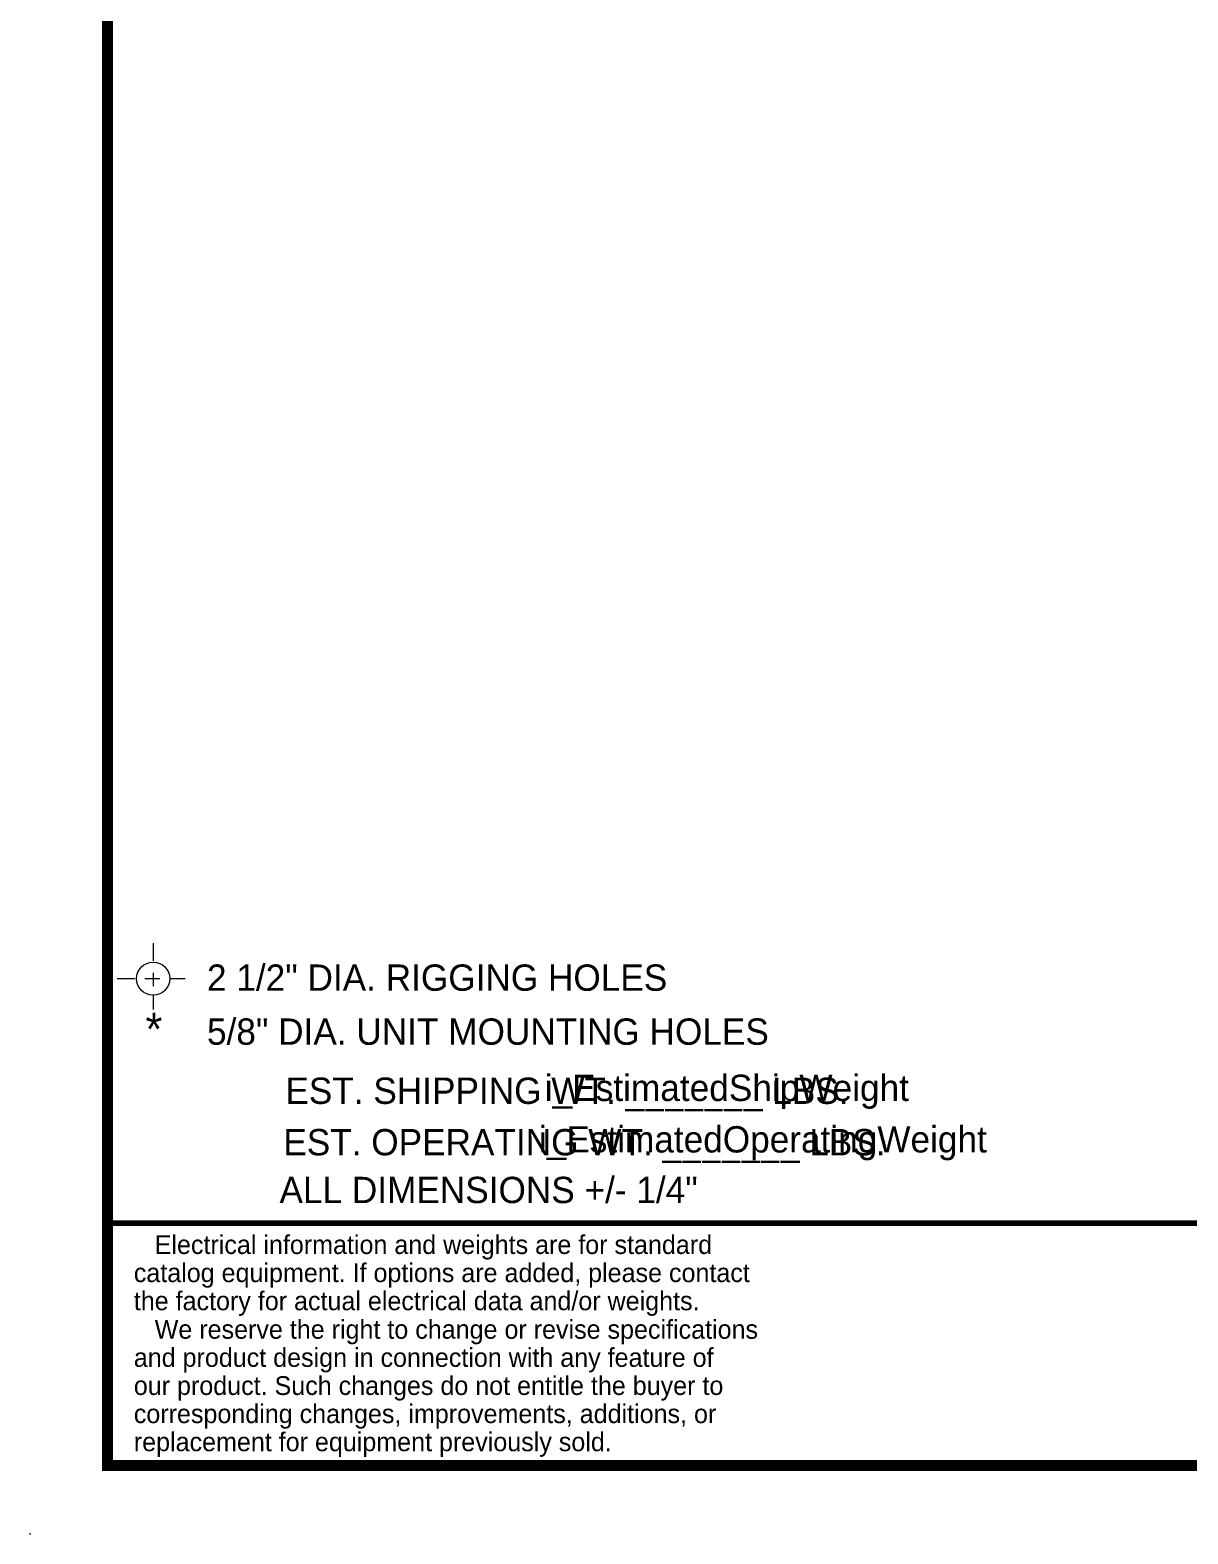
# Model space of a CAD drawing. Header units: inches. Extents: x 3128 to 3569, y 1222 to 1501.
# Drawn here: x 3128.1 to 3240.1, y 1222.2 to 1367.6 of the extents above; entities that cross this region are included whole.
import ezdxf
from ezdxf.enums import TextEntityAlignment as Align

# ---------------------------------------------------------------- set-up
doc = ezdxf.new("R2010")
doc.units = ezdxf.units.IN
doc.header["$MEASUREMENT"] = 0
doc.header["$PDSIZE"] = -1

msp = doc.modelspace()

# ---------------------------------------------------------------- linework, layer by layer
at = {"color": 0, "linetype": 'Continuous', "lineweight": 20}
for p, q in [((3140.0561, 1279.2904), (3140.0561, 1277.6018)), ((3136.5577, 1275.8688), (3138.2701, 1275.8688)), ((3139.2581, 1275.8688), (3140.702, 1275.8688)), ((3140.0561, 1276.4161), (3140.0561, 1275.1391)), ((3141.69, 1275.8688), (3143.153, 1275.8688)), ((3140.0561, 1274.227), (3140.0561, 1272.8953))]:
    msp.add_line(p, q, dxfattribs=at)
for points, const_width in [([(3135.638, 1228.7897), (3564.128, 1228.7897), (3564.128, 1496.596), (3135.638, 1496.596), (3135.638, 1228.7897)], 1.0712), ([(3243.3938, 1252.2228), (3135.638, 1252.2228)], 0.5356)]:
    msp.add_lwpolyline(points, dxfattribs=dict(at, const_width=const_width))
msp.add_circle((3140.0561, 1275.8688), 1.6057, dxfattribs=at)
msp.add_point((3128.1485, 1222.1843), dxfattribs=at)

# ---------------------------------------------------------------- texts
for s, height, p in [('2 1/2" DIA. RIGGING HOLES', 2.544159, (3145.256, 1274.6965)), ('5/8" DIA. UNIT MOUNTING HOLES', 2.544159, (3145.256, 1269.4781)), ('   Electrical information and weights are for standard', 1.812714, (3138.1794, 1249.2484)), ('catalog equipment. If options are added, please contact', 1.812714, (3138.1794, 1246.5293)), ('the factory for actual electrical data and/or weights.', 1.812714, (3138.1794, 1243.8102)), ('   We reserve the right to change or revise specifications', 1.812714, (3138.1794, 1241.0569)), ('and product design in connection with any feature of', 1.812714, (3138.1794, 1238.3378)), ('our product. Such changes do not entitle the buyer to', 1.812714, (3138.1794, 1235.6187)), ('corresponding changes, improvements, additions, or ', 1.812714, (3138.1794, 1232.8997)), ('replacement for equipment previously sold.', 1.812714, (3138.1794, 1230.1806))]:
    msp.add_text(s, height=height, dxfattribs=at).set_placement(p)
for s, height, p in [('*', 3.1311, (3140.1221, 1269.434)), ('i_EstimatedShipWeight', 2.547079, (3195.5257, 1264.0388)), ('EST. SHIPPING WT. _______ LBS.', 2.544159, (3180.0621, 1263.7609)), ('EST. OPERATING WT. _______ LBS.', 2.544159, (3181.7515, 1258.7844)), ('i_EstimatedOperatingWeight', 2.544159, (3199.0069, 1259.0623)), ('ALL DIMENSIONS +/- 1/4"', 2.544159, (3172.4876, 1254.1671))]:
    msp.add_text(s, height=height, dxfattribs=at).set_placement(p, align=Align.CENTER)

doc.saveas('drawing.dxf')
